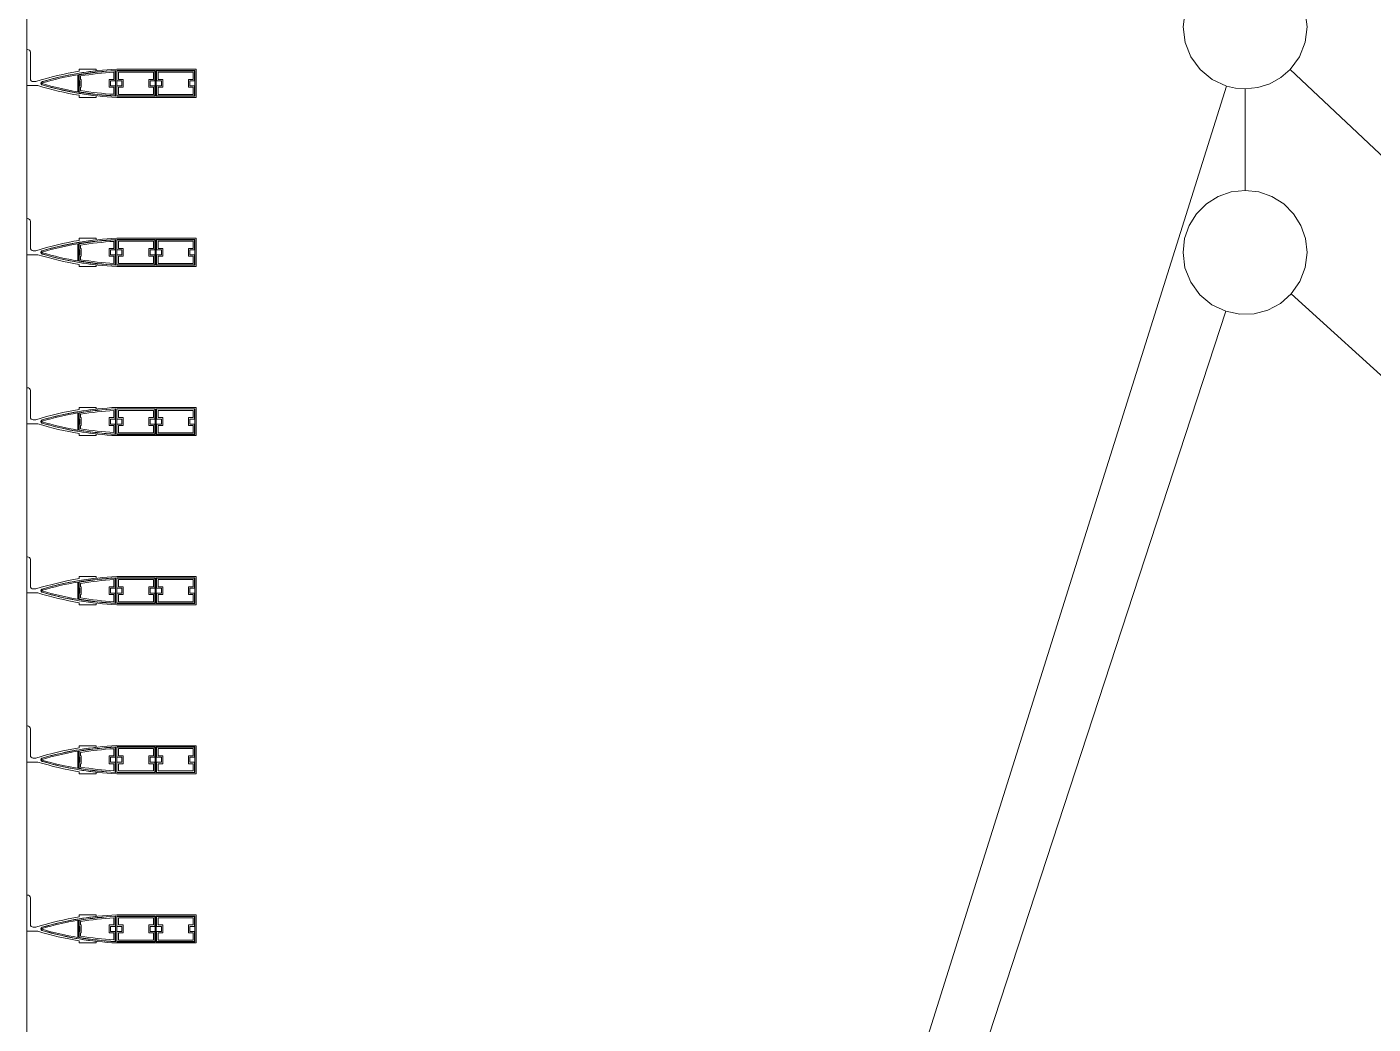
# Model space of a CAD drawing. Header units: millimetres. Extents: x 48966 to 155647, y -43515 to 26217.
# Drawn here: x 129422 to 131809, y 2698 to 4467 of the extents above; entities that cross this region are included whole.
import ezdxf

# ---------------------------------------------------------------- set-up
doc = ezdxf.new("R2010")
doc.units = ezdxf.units.MM
for name, color, linetype, lineweight in [('Внутренние кромки', 7, 'Continuous', 9), ('Обобщенные модели', 7, 'Continuous', 9), ('Обобщенные модели-1', 7, 'Continuous', 18), ('Перекрытия', 7, 'Continuous', 9)]:
    doc.layers.add(name, color=color, linetype=linetype, lineweight=lineweight)

# ---------------------------------------------------------------- blocks, each defined once
blk = doc.blocks.new('Обвязочная балка 1 - Обвязочная балка 1-1451838-План 5-го этажа на отм_ _12_600')
at = {"layer": 'Обобщенные модели-1'}
blk.add_line((129421.6, -26882.9), (129421.6, 11567.1), dxfattribs=at)
blk = doc.blocks.new('Профиль ламели350 - Профиль ламели-1562905-План 5-го этажа на отм_ _12_600')
at = {"layer": 'Обобщенные модели-1'}
for p, q in [((89806.9, 24507.1), (89806.9, 24366.2)), ((89856.9, 24507.1), (89806.9, 24507.1)), ((89809.1, 24436.5), (89809.1, 24504.9)), ((89809.1, 24504.9), (89854.7, 24504.9)), ((89827.4, 24504.4), (89809.6, 24504.4)), ((89809.6, 24504.4), (89809.6, 24437)), ((89812.1, 24439.5), (89812.1, 24501.9)), ((89812.1, 24501.9), (89824.9, 24501.9)), ((89824.9, 24501.9), (89824.9, 24493.5)), ((89824.9, 24493.5), (89838.8, 24493.5)), ((89827.4, 24496), (89827.4, 24504.4)), ((89836.3, 24496), (89827.4, 24496)), ((89854.2, 24504.4), (89836.3, 24504.4)), ((89836.3, 24504.4), (89836.3, 24496)), ((89838.8, 24493.5), (89838.8, 24501.9)), ((89838.8, 24501.9), (89851.7, 24501.9)), ((89851.7, 24501.9), (89851.7, 24439.5)), ((89854.2, 24437), (89854.2, 24504.4)), ((89854.7, 24504.9), (89854.7, 24436.5)), ((89856.9, 24366.2), (89856.9, 24507.1)), ((89838.8, 24447.9), (89824.9, 24447.9)), ((89824.9, 24447.9), (89824.9, 24439.5)), ((89827.4, 24437), (89827.4, 24445.4)), ((89827.4, 24445.4), (89836.3, 24445.4)), ((89836.3, 24445.4), (89836.3, 24437)), ((89838.8, 24439.5), (89838.8, 24447.9)), ((89854.7, 24436.5), (89809.1, 24436.5)), ((89809.1, 24434.6), (89854.7, 24434.6)), ((89809.1, 24366.2), (89809.1, 24434.6)), ((89809.6, 24437), (89827.4, 24437)), ((89827.4, 24434.1), (89809.6, 24434.1)), ((89809.6, 24434.1), (89809.6, 24366.7)), ((89824.9, 24439.5), (89812.1, 24439.5)), ((89812.1, 24369.2), (89812.1, 24431.6)), ((89812.1, 24431.6), (89824.9, 24431.6)), ((89824.9, 24431.6), (89824.9, 24423.2)), ((89824.9, 24423.2), (89838.8, 24423.2)), ((89827.4, 24425.7), (89827.4, 24434.1)), ((89836.3, 24425.7), (89827.4, 24425.7)), ((89836.3, 24437), (89854.2, 24437)), ((89854.2, 24434.1), (89836.3, 24434.1)), ((89836.3, 24434.1), (89836.3, 24425.7)), ((89851.7, 24439.5), (89838.8, 24439.5)), ((89838.8, 24423.2), (89838.8, 24431.6)), ((89838.8, 24431.6), (89851.7, 24431.6)), ((89851.7, 24431.6), (89851.7, 24369.2)), ((89854.2, 24366.7), (89854.2, 24434.1)), ((89854.7, 24434.6), (89854.7, 24366.2)), ((89838.8, 24377.6), (89824.9, 24377.6)), ((89824.9, 24377.6), (89824.9, 24369.2)), ((89827.4, 24366.7), (89827.4, 24375.1)), ((89827.4, 24375.1), (89836.3, 24375.1)), ((89836.3, 24375.1), (89836.3, 24366.7)), ((89838.8, 24369.2), (89838.8, 24377.6)), ((89854.7, 24366.2), (89809.1, 24366.2)), ((89809.1, 24364.3), (89854.6, 24364.3)), ((89809.6, 24366.7), (89827.4, 24366.7)), ((89827.4, 24363.8), (89809.6, 24363.8)), ((89824.9, 24369.2), (89812.1, 24369.2)), ((89812.2, 24361.3), (89824.9, 24361.3)), ((89824.9, 24361.3), (89824.9, 24352.9)), ((89824.9, 24352.9), (89838.8, 24352.9)), ((89827.4, 24355.4), (89827.4, 24363.8)), ((89836.3, 24355.4), (89827.4, 24355.4)), ((89836.3, 24366.7), (89854.2, 24366.7)), ((89854.2, 24363.8), (89836.3, 24363.8)), ((89836.3, 24363.8), (89836.3, 24355.4)), ((89851.7, 24369.2), (89838.8, 24369.2)), ((89838.8, 24352.9), (89838.8, 24361.3)), ((89838.8, 24361.3), (89851.5, 24361.3)), ((89809.8, 24330.1), (89806.9, 24330.1)), ((89806.9, 24330.1), (89806.9, 24299.7)), ((89856.8, 24330.1), (89853.9, 24330.1)), ((89856.8, 24299.7), (89856.8, 24330.1)), ((89824.9, 24302.2), (89818.9, 24302.2)), ((89838.8, 24303.5), (89824.9, 24303.5)), ((89824.9, 24303.5), (89824.9, 24302.2)), ((89838.8, 24302.2), (89838.8, 24303.5)), ((89844.8, 24302.2), (89838.8, 24302.2)), ((89806.9, 24299.7), (89810.5, 24299.7)), ((89847.4, 24299.2), (89816.3, 24299.2)), ((89816.6, 24297.3), (89847.1, 24297.3)), ((89816.8, 24299.7), (89827.4, 24299.7)), ((89827.4, 24299.7), (89827.4, 24301)), ((89827.4, 24301), (89836.3, 24301)), ((89836.3, 24301), (89836.3, 24299.7)), ((89836.3, 24299.7), (89846.9, 24299.7)), ((89853.2, 24299.7), (89856.8, 24299.7)), ((89771.9, 24208.1), (89771.9, 24207.1)), ((89771.9, 24207.1), (89835.9, 24207.1)), ((89823.9, 24213.1), (89776.9, 24213.1)), ((89828.9, 24223), (89828.9, 24218.1)), ((89835.9, 24207.1), (89835.9, 24226.3))]:
    blk.add_line(p, q, dxfattribs=at)
for centre, radius, start, end in [((90380.6, 24394.6), 574.5, 182.8338, 196.2258), ((90380.7, 24394.3), 572.3, 183.0109, 189.5715), ((90380.4, 24395.9), 571.8, 183.2193, 189.6867), ((90380.5, 24395.6), 569.3, 183.4571, 189.4457), ((89283.1, 24394.6), 574.5, 343.7742, 357.1662), ((89283.2, 24395.6), 569.3, 350.5543, 356.5429), ((89283.3, 24395.9), 571.8, 350.3133, 356.7807), ((89283, 24394.3), 572.3, 350.4285, 356.9891), ((90380.6, 24394.6), 574.5, 186.4465, 196.2576), ((89283.1, 24394.6), 574.5, 343.7424, 353.5535), ((90377.1, 24394.6), 574.5, 189.5084, 197.3712), ((90349, 24386.8), 539.8, 189.5428, 196.4344), ((89314.7, 24386.8), 539.8, 343.5656, 350.4572), ((89286.6, 24394.6), 574.5, 342.9661, 350.4916), ((89831.9, 24235.1), 3, 200, 340), ((89831.9, 24234.5), 2.84, 196.2576, 343.7424), ((89831.9, 24234.2), 0.645, 196.4344, 343.5656), ((89776.9, 24208.1), 5, 90, 180), ((89823.9, 24218.1), 5, 270, 0)]:
    blk.add_arc(centre, radius, start, end, dxfattribs=at)
blk = doc.blocks.new('Профиль ламели351 - Профиль ламели-1563169-План 5-го этажа на отм_ _12_600')
at = {"layer": 'Обобщенные модели-1'}
for p, q in [((89806.9, 24507.1), (89806.9, 24366.2)), ((89856.9, 24507.1), (89806.9, 24507.1)), ((89809.1, 24436.5), (89809.1, 24504.9)), ((89809.1, 24504.9), (89854.7, 24504.9)), ((89827.4, 24504.4), (89809.6, 24504.4)), ((89809.6, 24504.4), (89809.6, 24437)), ((89812.1, 24439.5), (89812.1, 24501.9)), ((89812.1, 24501.9), (89824.9, 24501.9)), ((89824.9, 24501.9), (89824.9, 24493.5)), ((89824.9, 24493.5), (89838.8, 24493.5)), ((89827.4, 24496), (89827.4, 24504.4)), ((89836.3, 24496), (89827.4, 24496)), ((89854.2, 24504.4), (89836.3, 24504.4)), ((89836.3, 24504.4), (89836.3, 24496)), ((89838.8, 24493.5), (89838.8, 24501.9)), ((89838.8, 24501.9), (89851.7, 24501.9)), ((89851.7, 24501.9), (89851.7, 24439.5)), ((89854.2, 24437), (89854.2, 24504.4)), ((89854.7, 24504.9), (89854.7, 24436.5)), ((89856.9, 24366.2), (89856.9, 24507.1)), ((89838.8, 24447.9), (89824.9, 24447.9)), ((89824.9, 24447.9), (89824.9, 24439.5)), ((89827.4, 24437), (89827.4, 24445.4)), ((89827.4, 24445.4), (89836.3, 24445.4)), ((89836.3, 24445.4), (89836.3, 24437)), ((89838.8, 24439.5), (89838.8, 24447.9)), ((89854.7, 24436.5), (89809.1, 24436.5)), ((89809.1, 24434.6), (89854.7, 24434.6)), ((89809.1, 24366.2), (89809.1, 24434.6)), ((89809.6, 24437), (89827.4, 24437)), ((89827.4, 24434.1), (89809.6, 24434.1)), ((89809.6, 24434.1), (89809.6, 24366.7)), ((89824.9, 24439.5), (89812.1, 24439.5)), ((89812.1, 24369.2), (89812.1, 24431.6)), ((89812.1, 24431.6), (89824.9, 24431.6)), ((89824.9, 24431.6), (89824.9, 24423.2)), ((89824.9, 24423.2), (89838.8, 24423.2)), ((89827.4, 24425.7), (89827.4, 24434.1)), ((89836.3, 24425.7), (89827.4, 24425.7)), ((89836.3, 24437), (89854.2, 24437)), ((89854.2, 24434.1), (89836.3, 24434.1)), ((89836.3, 24434.1), (89836.3, 24425.7)), ((89851.7, 24439.5), (89838.8, 24439.5)), ((89838.8, 24423.2), (89838.8, 24431.6)), ((89838.8, 24431.6), (89851.7, 24431.6)), ((89851.7, 24431.6), (89851.7, 24369.2)), ((89854.2, 24366.7), (89854.2, 24434.1)), ((89854.7, 24434.6), (89854.7, 24366.2)), ((89838.8, 24377.6), (89824.9, 24377.6)), ((89824.9, 24377.6), (89824.9, 24369.2)), ((89827.4, 24366.7), (89827.4, 24375.1)), ((89827.4, 24375.1), (89836.3, 24375.1)), ((89836.3, 24375.1), (89836.3, 24366.7)), ((89838.8, 24369.2), (89838.8, 24377.6)), ((89854.7, 24366.2), (89809.1, 24366.2)), ((89809.1, 24364.3), (89854.6, 24364.3)), ((89809.6, 24366.7), (89827.4, 24366.7)), ((89827.4, 24363.8), (89809.6, 24363.8)), ((89824.9, 24369.2), (89812.1, 24369.2)), ((89812.2, 24361.3), (89824.9, 24361.3)), ((89824.9, 24361.3), (89824.9, 24352.9)), ((89824.9, 24352.9), (89838.8, 24352.9)), ((89827.4, 24355.4), (89827.4, 24363.8)), ((89836.3, 24355.4), (89827.4, 24355.4)), ((89836.3, 24366.7), (89854.2, 24366.7)), ((89854.2, 24363.8), (89836.3, 24363.8)), ((89836.3, 24363.8), (89836.3, 24355.4)), ((89851.7, 24369.2), (89838.8, 24369.2)), ((89838.8, 24352.9), (89838.8, 24361.3)), ((89838.8, 24361.3), (89851.5, 24361.3)), ((89809.8, 24330.1), (89806.9, 24330.1)), ((89806.9, 24330.1), (89806.9, 24299.7)), ((89856.8, 24330.1), (89853.9, 24330.1)), ((89856.8, 24299.7), (89856.8, 24330.1)), ((89824.9, 24302.2), (89818.9, 24302.2)), ((89838.8, 24303.5), (89824.9, 24303.5)), ((89824.9, 24303.5), (89824.9, 24302.2)), ((89838.8, 24302.2), (89838.8, 24303.5)), ((89844.8, 24302.2), (89838.8, 24302.2)), ((89806.9, 24299.7), (89810.5, 24299.7)), ((89847.4, 24299.2), (89816.3, 24299.2)), ((89816.6, 24297.3), (89847.1, 24297.3)), ((89816.8, 24299.7), (89827.4, 24299.7)), ((89827.4, 24299.7), (89827.4, 24301)), ((89827.4, 24301), (89836.3, 24301)), ((89836.3, 24301), (89836.3, 24299.7)), ((89836.3, 24299.7), (89846.9, 24299.7)), ((89853.2, 24299.7), (89856.8, 24299.7)), ((89771.9, 24208.1), (89771.9, 24207.1)), ((89771.9, 24207.1), (89835.9, 24207.1)), ((89823.9, 24213.1), (89776.9, 24213.1)), ((89828.9, 24223), (89828.9, 24218.1)), ((89835.9, 24207.1), (89835.9, 24226.3))]:
    blk.add_line(p, q, dxfattribs=at)
for centre, radius, start, end in [((90380.6, 24394.6), 574.5, 182.8338, 196.2258), ((90380.7, 24394.3), 572.3, 183.0109, 189.5715), ((90380.4, 24395.9), 571.8, 183.2193, 189.6867), ((90380.5, 24395.6), 569.3, 183.4571, 189.4457), ((89283.1, 24394.6), 574.5, 343.7742, 357.1662), ((89283.2, 24395.6), 569.3, 350.5543, 356.5429), ((89283.3, 24395.9), 571.8, 350.3133, 356.7807), ((89283, 24394.3), 572.3, 350.4285, 356.9891), ((90380.6, 24394.6), 574.5, 186.4465, 196.2576), ((89283.1, 24394.6), 574.5, 343.7424, 353.5535), ((90377.1, 24394.6), 574.5, 189.5084, 197.3712), ((90349, 24386.8), 539.8, 189.5428, 196.4344), ((89314.7, 24386.8), 539.8, 343.5656, 350.4572), ((89286.6, 24394.6), 574.5, 342.9661, 350.4916), ((89831.9, 24235.1), 3, 200, 340), ((89831.9, 24234.5), 2.84, 196.2576, 343.7424), ((89831.9, 24234.2), 0.645, 196.4344, 343.5656), ((89776.9, 24208.1), 5, 90, 180), ((89823.9, 24218.1), 5, 270, 0)]:
    blk.add_arc(centre, radius, start, end, dxfattribs=at)
blk = doc.blocks.new('Профиль ламели352 - Профиль ламели-1563433-План 5-го этажа на отм_ _12_600')
at = {"layer": 'Обобщенные модели-1'}
for p, q in [((89806.9, 24507.1), (89806.9, 24366.2)), ((89856.9, 24507.1), (89806.9, 24507.1)), ((89809.1, 24436.5), (89809.1, 24504.9)), ((89809.1, 24504.9), (89854.7, 24504.9)), ((89827.4, 24504.4), (89809.6, 24504.4)), ((89809.6, 24504.4), (89809.6, 24437)), ((89812.1, 24439.5), (89812.1, 24501.9)), ((89812.1, 24501.9), (89824.9, 24501.9)), ((89824.9, 24501.9), (89824.9, 24493.5)), ((89824.9, 24493.5), (89838.8, 24493.5)), ((89827.4, 24496), (89827.4, 24504.4)), ((89836.3, 24496), (89827.4, 24496)), ((89854.2, 24504.4), (89836.3, 24504.4)), ((89836.3, 24504.4), (89836.3, 24496)), ((89838.8, 24493.5), (89838.8, 24501.9)), ((89838.8, 24501.9), (89851.7, 24501.9)), ((89851.7, 24501.9), (89851.7, 24439.5)), ((89854.2, 24437), (89854.2, 24504.4)), ((89854.7, 24504.9), (89854.7, 24436.5)), ((89856.9, 24366.2), (89856.9, 24507.1)), ((89838.8, 24447.9), (89824.9, 24447.9)), ((89824.9, 24447.9), (89824.9, 24439.5)), ((89827.4, 24437), (89827.4, 24445.4)), ((89827.4, 24445.4), (89836.3, 24445.4)), ((89836.3, 24445.4), (89836.3, 24437)), ((89838.8, 24439.5), (89838.8, 24447.9)), ((89854.7, 24436.5), (89809.1, 24436.5)), ((89809.1, 24434.6), (89854.7, 24434.6)), ((89809.1, 24366.2), (89809.1, 24434.6)), ((89809.6, 24437), (89827.4, 24437)), ((89827.4, 24434.1), (89809.6, 24434.1)), ((89809.6, 24434.1), (89809.6, 24366.7)), ((89824.9, 24439.5), (89812.1, 24439.5)), ((89812.1, 24369.2), (89812.1, 24431.6)), ((89812.1, 24431.6), (89824.9, 24431.6)), ((89824.9, 24431.6), (89824.9, 24423.2)), ((89824.9, 24423.2), (89838.8, 24423.2)), ((89827.4, 24425.7), (89827.4, 24434.1)), ((89836.3, 24425.7), (89827.4, 24425.7)), ((89836.3, 24437), (89854.2, 24437)), ((89854.2, 24434.1), (89836.3, 24434.1)), ((89836.3, 24434.1), (89836.3, 24425.7)), ((89851.7, 24439.5), (89838.8, 24439.5)), ((89838.8, 24423.2), (89838.8, 24431.6)), ((89838.8, 24431.6), (89851.7, 24431.6)), ((89851.7, 24431.6), (89851.7, 24369.2)), ((89854.2, 24366.7), (89854.2, 24434.1)), ((89854.7, 24434.6), (89854.7, 24366.2)), ((89838.8, 24377.6), (89824.9, 24377.6)), ((89824.9, 24377.6), (89824.9, 24369.2)), ((89827.4, 24366.7), (89827.4, 24375.1)), ((89827.4, 24375.1), (89836.3, 24375.1)), ((89836.3, 24375.1), (89836.3, 24366.7)), ((89838.8, 24369.2), (89838.8, 24377.6)), ((89854.7, 24366.2), (89809.1, 24366.2)), ((89809.1, 24364.3), (89854.6, 24364.3)), ((89809.6, 24366.7), (89827.4, 24366.7)), ((89827.4, 24363.8), (89809.6, 24363.8)), ((89824.9, 24369.2), (89812.1, 24369.2)), ((89812.2, 24361.3), (89824.9, 24361.3)), ((89824.9, 24361.3), (89824.9, 24352.9)), ((89824.9, 24352.9), (89838.8, 24352.9)), ((89827.4, 24355.4), (89827.4, 24363.8)), ((89836.3, 24355.4), (89827.4, 24355.4)), ((89836.3, 24366.7), (89854.2, 24366.7)), ((89854.2, 24363.8), (89836.3, 24363.8)), ((89836.3, 24363.8), (89836.3, 24355.4)), ((89851.7, 24369.2), (89838.8, 24369.2)), ((89838.8, 24352.9), (89838.8, 24361.3)), ((89838.8, 24361.3), (89851.5, 24361.3)), ((89809.8, 24330.1), (89806.9, 24330.1)), ((89806.9, 24330.1), (89806.9, 24299.7)), ((89856.8, 24330.1), (89853.9, 24330.1)), ((89856.8, 24299.7), (89856.8, 24330.1)), ((89824.9, 24302.2), (89818.9, 24302.2)), ((89838.8, 24303.5), (89824.9, 24303.5)), ((89824.9, 24303.5), (89824.9, 24302.2)), ((89838.8, 24302.2), (89838.8, 24303.5)), ((89844.8, 24302.2), (89838.8, 24302.2)), ((89806.9, 24299.7), (89810.5, 24299.7)), ((89847.4, 24299.2), (89816.3, 24299.2)), ((89816.6, 24297.3), (89847.1, 24297.3)), ((89816.8, 24299.7), (89827.4, 24299.7)), ((89827.4, 24299.7), (89827.4, 24301)), ((89827.4, 24301), (89836.3, 24301)), ((89836.3, 24301), (89836.3, 24299.7)), ((89836.3, 24299.7), (89846.9, 24299.7)), ((89853.2, 24299.7), (89856.8, 24299.7)), ((89771.9, 24208.1), (89771.9, 24207.1)), ((89771.9, 24207.1), (89835.9, 24207.1)), ((89823.9, 24213.1), (89776.9, 24213.1)), ((89828.9, 24223), (89828.9, 24218.1)), ((89835.9, 24207.1), (89835.9, 24226.3))]:
    blk.add_line(p, q, dxfattribs=at)
for centre, radius, start, end in [((90380.6, 24394.6), 574.5, 182.8338, 196.2258), ((90380.7, 24394.3), 572.3, 183.0109, 189.5715), ((90380.4, 24395.9), 571.8, 183.2193, 189.6867), ((90380.5, 24395.6), 569.3, 183.4571, 189.4457), ((89283.1, 24394.6), 574.5, 343.7742, 357.1662), ((89283.2, 24395.6), 569.3, 350.5543, 356.5429), ((89283.3, 24395.9), 571.8, 350.3133, 356.7807), ((89283, 24394.3), 572.3, 350.4285, 356.9891), ((90380.6, 24394.6), 574.5, 186.4465, 196.2576), ((89283.1, 24394.6), 574.5, 343.7424, 353.5535), ((90377.1, 24394.6), 574.5, 189.5084, 197.3712), ((90349, 24386.8), 539.8, 189.5428, 196.4344), ((89314.7, 24386.8), 539.8, 343.5656, 350.4572), ((89286.6, 24394.6), 574.5, 342.9661, 350.4916), ((89831.9, 24235.1), 3, 200, 340), ((89831.9, 24234.5), 2.84, 196.2576, 343.7424), ((89831.9, 24234.2), 0.645, 196.4344, 343.5656), ((89776.9, 24208.1), 5, 90, 180), ((89823.9, 24218.1), 5, 270, 0)]:
    blk.add_arc(centre, radius, start, end, dxfattribs=at)
blk = doc.blocks.new('Профиль ламели353 - Профиль ламели-1563697-План 5-го этажа на отм_ _12_600')
at = {"layer": 'Обобщенные модели-1'}
for p, q in [((89806.9, 24507.1), (89806.9, 24366.2)), ((89856.9, 24507.1), (89806.9, 24507.1)), ((89809.1, 24436.5), (89809.1, 24504.9)), ((89809.1, 24504.9), (89854.7, 24504.9)), ((89827.4, 24504.4), (89809.6, 24504.4)), ((89809.6, 24504.4), (89809.6, 24437)), ((89812.1, 24439.5), (89812.1, 24501.9)), ((89812.1, 24501.9), (89824.9, 24501.9)), ((89824.9, 24501.9), (89824.9, 24493.5)), ((89824.9, 24493.5), (89838.8, 24493.5)), ((89827.4, 24496), (89827.4, 24504.4)), ((89836.3, 24496), (89827.4, 24496)), ((89854.2, 24504.4), (89836.3, 24504.4)), ((89836.3, 24504.4), (89836.3, 24496)), ((89838.8, 24493.5), (89838.8, 24501.9)), ((89838.8, 24501.9), (89851.7, 24501.9)), ((89851.7, 24501.9), (89851.7, 24439.5)), ((89854.2, 24437), (89854.2, 24504.4)), ((89854.7, 24504.9), (89854.7, 24436.5)), ((89856.9, 24366.2), (89856.9, 24507.1)), ((89838.8, 24447.9), (89824.9, 24447.9)), ((89824.9, 24447.9), (89824.9, 24439.5)), ((89827.4, 24437), (89827.4, 24445.4)), ((89827.4, 24445.4), (89836.3, 24445.4)), ((89836.3, 24445.4), (89836.3, 24437)), ((89838.8, 24439.5), (89838.8, 24447.9)), ((89854.7, 24436.5), (89809.1, 24436.5)), ((89809.1, 24434.6), (89854.7, 24434.6)), ((89809.1, 24366.2), (89809.1, 24434.6)), ((89809.6, 24437), (89827.4, 24437)), ((89827.4, 24434.1), (89809.6, 24434.1)), ((89809.6, 24434.1), (89809.6, 24366.7)), ((89824.9, 24439.5), (89812.1, 24439.5)), ((89812.1, 24369.2), (89812.1, 24431.6)), ((89812.1, 24431.6), (89824.9, 24431.6)), ((89824.9, 24431.6), (89824.9, 24423.2)), ((89824.9, 24423.2), (89838.8, 24423.2)), ((89827.4, 24425.7), (89827.4, 24434.1)), ((89836.3, 24425.7), (89827.4, 24425.7)), ((89836.3, 24437), (89854.2, 24437)), ((89854.2, 24434.1), (89836.3, 24434.1)), ((89836.3, 24434.1), (89836.3, 24425.7)), ((89851.7, 24439.5), (89838.8, 24439.5)), ((89838.8, 24423.2), (89838.8, 24431.6)), ((89838.8, 24431.6), (89851.7, 24431.6)), ((89851.7, 24431.6), (89851.7, 24369.2)), ((89854.2, 24366.7), (89854.2, 24434.1)), ((89854.7, 24434.6), (89854.7, 24366.2)), ((89838.8, 24377.6), (89824.9, 24377.6)), ((89824.9, 24377.6), (89824.9, 24369.2)), ((89827.4, 24366.7), (89827.4, 24375.1)), ((89827.4, 24375.1), (89836.3, 24375.1)), ((89836.3, 24375.1), (89836.3, 24366.7)), ((89838.8, 24369.2), (89838.8, 24377.6)), ((89854.7, 24366.2), (89809.1, 24366.2)), ((89809.1, 24364.3), (89854.6, 24364.3)), ((89809.6, 24366.7), (89827.4, 24366.7)), ((89827.4, 24363.8), (89809.6, 24363.8)), ((89824.9, 24369.2), (89812.1, 24369.2)), ((89812.2, 24361.3), (89824.9, 24361.3)), ((89824.9, 24361.3), (89824.9, 24352.9)), ((89824.9, 24352.9), (89838.8, 24352.9)), ((89827.4, 24355.4), (89827.4, 24363.8)), ((89836.3, 24355.4), (89827.4, 24355.4)), ((89836.3, 24366.7), (89854.2, 24366.7)), ((89854.2, 24363.8), (89836.3, 24363.8)), ((89836.3, 24363.8), (89836.3, 24355.4)), ((89851.7, 24369.2), (89838.8, 24369.2)), ((89838.8, 24352.9), (89838.8, 24361.3)), ((89838.8, 24361.3), (89851.5, 24361.3)), ((89809.8, 24330.1), (89806.9, 24330.1)), ((89806.9, 24330.1), (89806.9, 24299.7)), ((89856.8, 24330.1), (89853.9, 24330.1)), ((89856.8, 24299.7), (89856.8, 24330.1)), ((89824.9, 24302.2), (89818.9, 24302.2)), ((89838.8, 24303.5), (89824.9, 24303.5)), ((89824.9, 24303.5), (89824.9, 24302.2)), ((89838.8, 24302.2), (89838.8, 24303.5)), ((89844.8, 24302.2), (89838.8, 24302.2)), ((89806.9, 24299.7), (89810.5, 24299.7)), ((89847.4, 24299.2), (89816.3, 24299.2)), ((89816.6, 24297.3), (89847.1, 24297.3)), ((89816.8, 24299.7), (89827.4, 24299.7)), ((89827.4, 24299.7), (89827.4, 24301)), ((89827.4, 24301), (89836.3, 24301)), ((89836.3, 24301), (89836.3, 24299.7)), ((89836.3, 24299.7), (89846.9, 24299.7)), ((89853.2, 24299.7), (89856.8, 24299.7)), ((89771.9, 24208.1), (89771.9, 24207.1)), ((89771.9, 24207.1), (89835.9, 24207.1)), ((89823.9, 24213.1), (89776.9, 24213.1)), ((89828.9, 24223), (89828.9, 24218.1)), ((89835.9, 24207.1), (89835.9, 24226.3))]:
    blk.add_line(p, q, dxfattribs=at)
for centre, radius, start, end in [((90380.6, 24394.6), 574.5, 182.8338, 196.2258), ((90380.7, 24394.3), 572.3, 183.0109, 189.5715), ((90380.4, 24395.9), 571.8, 183.2193, 189.6867), ((90380.5, 24395.6), 569.3, 183.4571, 189.4457), ((89283.1, 24394.6), 574.5, 343.7742, 357.1662), ((89283.2, 24395.6), 569.3, 350.5543, 356.5429), ((89283.3, 24395.9), 571.8, 350.3133, 356.7807), ((89283, 24394.3), 572.3, 350.4285, 356.9891), ((90380.6, 24394.6), 574.5, 186.4465, 196.2576), ((89283.1, 24394.6), 574.5, 343.7424, 353.5535), ((90377.1, 24394.6), 574.5, 189.5084, 197.3712), ((90349, 24386.8), 539.8, 189.5428, 196.4344), ((89314.7, 24386.8), 539.8, 343.5656, 350.4572), ((89286.6, 24394.6), 574.5, 342.9661, 350.4916), ((89831.9, 24235.1), 3, 200, 340), ((89831.9, 24234.5), 2.84, 196.2576, 343.7424), ((89831.9, 24234.2), 0.645, 196.4344, 343.5656), ((89776.9, 24208.1), 5, 90, 180), ((89823.9, 24218.1), 5, 270, 0)]:
    blk.add_arc(centre, radius, start, end, dxfattribs=at)
blk = doc.blocks.new('Профиль ламели354 - Профиль ламели-1563961-План 5-го этажа на отм_ _12_600')
at = {"layer": 'Обобщенные модели-1'}
for p, q in [((89806.9, 24507.1), (89806.9, 24366.2)), ((89856.9, 24507.1), (89806.9, 24507.1)), ((89809.1, 24436.5), (89809.1, 24504.9)), ((89809.1, 24504.9), (89854.7, 24504.9)), ((89827.4, 24504.4), (89809.6, 24504.4)), ((89809.6, 24504.4), (89809.6, 24437)), ((89812.1, 24439.5), (89812.1, 24501.9)), ((89812.1, 24501.9), (89824.9, 24501.9)), ((89824.9, 24501.9), (89824.9, 24493.5)), ((89824.9, 24493.5), (89838.8, 24493.5)), ((89827.4, 24496), (89827.4, 24504.4)), ((89836.3, 24496), (89827.4, 24496)), ((89854.2, 24504.4), (89836.3, 24504.4)), ((89836.3, 24504.4), (89836.3, 24496)), ((89838.8, 24493.5), (89838.8, 24501.9)), ((89838.8, 24501.9), (89851.7, 24501.9)), ((89851.7, 24501.9), (89851.7, 24439.5)), ((89854.2, 24437), (89854.2, 24504.4)), ((89854.7, 24504.9), (89854.7, 24436.5)), ((89856.9, 24366.2), (89856.9, 24507.1)), ((89838.8, 24447.9), (89824.9, 24447.9)), ((89824.9, 24447.9), (89824.9, 24439.5)), ((89827.4, 24437), (89827.4, 24445.4)), ((89827.4, 24445.4), (89836.3, 24445.4)), ((89836.3, 24445.4), (89836.3, 24437)), ((89838.8, 24439.5), (89838.8, 24447.9)), ((89854.7, 24436.5), (89809.1, 24436.5)), ((89809.1, 24434.6), (89854.7, 24434.6)), ((89809.1, 24366.2), (89809.1, 24434.6)), ((89809.6, 24437), (89827.4, 24437)), ((89827.4, 24434.1), (89809.6, 24434.1)), ((89809.6, 24434.1), (89809.6, 24366.7)), ((89824.9, 24439.5), (89812.1, 24439.5)), ((89812.1, 24369.2), (89812.1, 24431.6)), ((89812.1, 24431.6), (89824.9, 24431.6)), ((89824.9, 24431.6), (89824.9, 24423.2)), ((89824.9, 24423.2), (89838.8, 24423.2)), ((89827.4, 24425.7), (89827.4, 24434.1)), ((89836.3, 24425.7), (89827.4, 24425.7)), ((89836.3, 24437), (89854.2, 24437)), ((89854.2, 24434.1), (89836.3, 24434.1)), ((89836.3, 24434.1), (89836.3, 24425.7)), ((89851.7, 24439.5), (89838.8, 24439.5)), ((89838.8, 24423.2), (89838.8, 24431.6)), ((89838.8, 24431.6), (89851.7, 24431.6)), ((89851.7, 24431.6), (89851.7, 24369.2)), ((89854.2, 24366.7), (89854.2, 24434.1)), ((89854.7, 24434.6), (89854.7, 24366.2)), ((89838.8, 24377.6), (89824.9, 24377.6)), ((89824.9, 24377.6), (89824.9, 24369.2)), ((89827.4, 24366.7), (89827.4, 24375.1)), ((89827.4, 24375.1), (89836.3, 24375.1)), ((89836.3, 24375.1), (89836.3, 24366.7)), ((89838.8, 24369.2), (89838.8, 24377.6)), ((89854.7, 24366.2), (89809.1, 24366.2)), ((89809.1, 24364.3), (89854.6, 24364.3)), ((89809.6, 24366.7), (89827.4, 24366.7)), ((89827.4, 24363.8), (89809.6, 24363.8)), ((89824.9, 24369.2), (89812.1, 24369.2)), ((89812.2, 24361.3), (89824.9, 24361.3)), ((89824.9, 24361.3), (89824.9, 24352.9)), ((89824.9, 24352.9), (89838.8, 24352.9)), ((89827.4, 24355.4), (89827.4, 24363.8)), ((89836.3, 24355.4), (89827.4, 24355.4)), ((89836.3, 24366.7), (89854.2, 24366.7)), ((89854.2, 24363.8), (89836.3, 24363.8)), ((89836.3, 24363.8), (89836.3, 24355.4)), ((89851.7, 24369.2), (89838.8, 24369.2)), ((89838.8, 24352.9), (89838.8, 24361.3)), ((89838.8, 24361.3), (89851.5, 24361.3)), ((89809.8, 24330.1), (89806.9, 24330.1)), ((89806.9, 24330.1), (89806.9, 24299.7)), ((89856.8, 24330.1), (89853.9, 24330.1)), ((89856.8, 24299.7), (89856.8, 24330.1)), ((89824.9, 24302.2), (89818.9, 24302.2)), ((89838.8, 24303.5), (89824.9, 24303.5)), ((89824.9, 24303.5), (89824.9, 24302.2)), ((89838.8, 24302.2), (89838.8, 24303.5)), ((89844.8, 24302.2), (89838.8, 24302.2)), ((89806.9, 24299.7), (89810.5, 24299.7)), ((89847.4, 24299.2), (89816.3, 24299.2)), ((89816.6, 24297.3), (89847.1, 24297.3)), ((89816.8, 24299.7), (89827.4, 24299.7)), ((89827.4, 24299.7), (89827.4, 24301)), ((89827.4, 24301), (89836.3, 24301)), ((89836.3, 24301), (89836.3, 24299.7)), ((89836.3, 24299.7), (89846.9, 24299.7)), ((89853.2, 24299.7), (89856.8, 24299.7)), ((89771.9, 24208.1), (89771.9, 24207.1)), ((89771.9, 24207.1), (89835.9, 24207.1)), ((89823.9, 24213.1), (89776.9, 24213.1)), ((89828.9, 24223), (89828.9, 24218.1)), ((89835.9, 24207.1), (89835.9, 24226.3))]:
    blk.add_line(p, q, dxfattribs=at)
for centre, radius, start, end in [((90380.6, 24394.6), 574.5, 182.8338, 196.2258), ((90380.7, 24394.3), 572.3, 183.0109, 189.5715), ((90380.4, 24395.9), 571.8, 183.2193, 189.6867), ((90380.5, 24395.6), 569.3, 183.4571, 189.4457), ((89283.1, 24394.6), 574.5, 343.7742, 357.1662), ((89283.2, 24395.6), 569.3, 350.5543, 356.5429), ((89283.3, 24395.9), 571.8, 350.3133, 356.7807), ((89283, 24394.3), 572.3, 350.4285, 356.9891), ((90380.6, 24394.6), 574.5, 186.4465, 196.2576), ((89283.1, 24394.6), 574.5, 343.7424, 353.5535), ((90377.1, 24394.6), 574.5, 189.5084, 197.3712), ((90349, 24386.8), 539.8, 189.5428, 196.4344), ((89314.7, 24386.8), 539.8, 343.5656, 350.4572), ((89286.6, 24394.6), 574.5, 342.9661, 350.4916), ((89831.9, 24235.1), 3, 200, 340), ((89831.9, 24234.5), 2.84, 196.2576, 343.7424), ((89831.9, 24234.2), 0.645, 196.4344, 343.5656), ((89776.9, 24208.1), 5, 90, 180), ((89823.9, 24218.1), 5, 270, 0)]:
    blk.add_arc(centre, radius, start, end, dxfattribs=at)
blk = doc.blocks.new('Профиль ламели355 - Профиль ламели-1564225-План 5-го этажа на отм_ _12_600')
at = {"layer": 'Обобщенные модели-1'}
for p, q in [((89806.9, 24507.1), (89806.9, 24366.2)), ((89856.9, 24507.1), (89806.9, 24507.1)), ((89809.1, 24436.5), (89809.1, 24504.9)), ((89809.1, 24504.9), (89854.7, 24504.9)), ((89827.4, 24504.4), (89809.6, 24504.4)), ((89809.6, 24504.4), (89809.6, 24437)), ((89812.1, 24439.5), (89812.1, 24501.9)), ((89812.1, 24501.9), (89824.9, 24501.9)), ((89824.9, 24501.9), (89824.9, 24493.5)), ((89824.9, 24493.5), (89838.8, 24493.5)), ((89827.4, 24496), (89827.4, 24504.4)), ((89836.3, 24496), (89827.4, 24496)), ((89854.2, 24504.4), (89836.3, 24504.4)), ((89836.3, 24504.4), (89836.3, 24496)), ((89838.8, 24493.5), (89838.8, 24501.9)), ((89838.8, 24501.9), (89851.7, 24501.9)), ((89851.7, 24501.9), (89851.7, 24439.5)), ((89854.2, 24437), (89854.2, 24504.4)), ((89854.7, 24504.9), (89854.7, 24436.5)), ((89856.9, 24366.2), (89856.9, 24507.1)), ((89838.8, 24447.9), (89824.9, 24447.9)), ((89824.9, 24447.9), (89824.9, 24439.5)), ((89827.4, 24437), (89827.4, 24445.4)), ((89827.4, 24445.4), (89836.3, 24445.4)), ((89836.3, 24445.4), (89836.3, 24437)), ((89838.8, 24439.5), (89838.8, 24447.9)), ((89854.7, 24436.5), (89809.1, 24436.5)), ((89809.1, 24434.6), (89854.7, 24434.6)), ((89809.1, 24366.2), (89809.1, 24434.6)), ((89809.6, 24437), (89827.4, 24437)), ((89827.4, 24434.1), (89809.6, 24434.1)), ((89809.6, 24434.1), (89809.6, 24366.7)), ((89824.9, 24439.5), (89812.1, 24439.5)), ((89812.1, 24369.2), (89812.1, 24431.6)), ((89812.1, 24431.6), (89824.9, 24431.6)), ((89824.9, 24431.6), (89824.9, 24423.2)), ((89824.9, 24423.2), (89838.8, 24423.2)), ((89827.4, 24425.7), (89827.4, 24434.1)), ((89836.3, 24425.7), (89827.4, 24425.7)), ((89836.3, 24437), (89854.2, 24437)), ((89854.2, 24434.1), (89836.3, 24434.1)), ((89836.3, 24434.1), (89836.3, 24425.7)), ((89851.7, 24439.5), (89838.8, 24439.5)), ((89838.8, 24423.2), (89838.8, 24431.6)), ((89838.8, 24431.6), (89851.7, 24431.6)), ((89851.7, 24431.6), (89851.7, 24369.2)), ((89854.2, 24366.7), (89854.2, 24434.1)), ((89854.7, 24434.6), (89854.7, 24366.2)), ((89838.8, 24377.6), (89824.9, 24377.6)), ((89824.9, 24377.6), (89824.9, 24369.2)), ((89827.4, 24366.7), (89827.4, 24375.1)), ((89827.4, 24375.1), (89836.3, 24375.1)), ((89836.3, 24375.1), (89836.3, 24366.7)), ((89838.8, 24369.2), (89838.8, 24377.6)), ((89854.7, 24366.2), (89809.1, 24366.2)), ((89809.1, 24364.3), (89854.6, 24364.3)), ((89809.6, 24366.7), (89827.4, 24366.7)), ((89827.4, 24363.8), (89809.6, 24363.8)), ((89824.9, 24369.2), (89812.1, 24369.2)), ((89812.2, 24361.3), (89824.9, 24361.3)), ((89824.9, 24361.3), (89824.9, 24352.9)), ((89824.9, 24352.9), (89838.8, 24352.9)), ((89827.4, 24355.4), (89827.4, 24363.8)), ((89836.3, 24355.4), (89827.4, 24355.4)), ((89836.3, 24366.7), (89854.2, 24366.7)), ((89854.2, 24363.8), (89836.3, 24363.8)), ((89836.3, 24363.8), (89836.3, 24355.4)), ((89851.7, 24369.2), (89838.8, 24369.2)), ((89838.8, 24352.9), (89838.8, 24361.3)), ((89838.8, 24361.3), (89851.5, 24361.3)), ((89809.8, 24330.1), (89806.9, 24330.1)), ((89806.9, 24330.1), (89806.9, 24299.7)), ((89856.8, 24330.1), (89853.9, 24330.1)), ((89856.8, 24299.7), (89856.8, 24330.1)), ((89824.9, 24302.2), (89818.9, 24302.2)), ((89838.8, 24303.5), (89824.9, 24303.5)), ((89824.9, 24303.5), (89824.9, 24302.2)), ((89838.8, 24302.2), (89838.8, 24303.5)), ((89844.8, 24302.2), (89838.8, 24302.2)), ((89806.9, 24299.7), (89810.5, 24299.7)), ((89847.4, 24299.2), (89816.3, 24299.2)), ((89816.6, 24297.3), (89847.1, 24297.3)), ((89816.8, 24299.7), (89827.4, 24299.7)), ((89827.4, 24299.7), (89827.4, 24301)), ((89827.4, 24301), (89836.3, 24301)), ((89836.3, 24301), (89836.3, 24299.7)), ((89836.3, 24299.7), (89846.9, 24299.7)), ((89853.2, 24299.7), (89856.8, 24299.7)), ((89771.9, 24208.1), (89771.9, 24207.1)), ((89771.9, 24207.1), (89835.9, 24207.1)), ((89823.9, 24213.1), (89776.9, 24213.1)), ((89828.9, 24223), (89828.9, 24218.1)), ((89835.9, 24207.1), (89835.9, 24226.3))]:
    blk.add_line(p, q, dxfattribs=at)
for centre, radius, start, end in [((90380.6, 24394.6), 574.5, 182.8338, 196.2258), ((90380.7, 24394.3), 572.3, 183.0109, 189.5715), ((90380.4, 24395.9), 571.8, 183.2193, 189.6867), ((90380.5, 24395.6), 569.3, 183.4571, 189.4457), ((89283.1, 24394.6), 574.5, 343.7742, 357.1662), ((89283.2, 24395.6), 569.3, 350.5543, 356.5429), ((89283.3, 24395.9), 571.8, 350.3133, 356.7807), ((89283, 24394.3), 572.3, 350.4285, 356.9891), ((90380.6, 24394.6), 574.5, 186.4465, 196.2576), ((89283.1, 24394.6), 574.5, 343.7424, 353.5535), ((90377.1, 24394.6), 574.5, 189.5084, 197.3712), ((90349, 24386.8), 539.8, 189.5428, 196.4344), ((89314.7, 24386.8), 539.8, 343.5656, 350.4572), ((89286.6, 24394.6), 574.5, 342.9661, 350.4916), ((89831.9, 24235.1), 3, 200, 340), ((89831.9, 24234.5), 2.84, 196.2576, 343.7424), ((89831.9, 24234.2), 0.645, 196.4344, 343.5656), ((89776.9, 24208.1), 5, 90, 180), ((89823.9, 24218.1), 5, 270, 0)]:
    blk.add_arc(centre, radius, start, end, dxfattribs=at)

msp = doc.modelspace()

# ---------------------------------------------------------------- linework, layer by layer
at = {"layer": 'Внутренние кромки'}
for p, q in [((140203.1, -3665.7), (131662, 4391.8)), ((131548.8, 4362.2), (129672, -1607.9)), ((131581.8, 4177.1), (131581.8, 4357.1)), ((140125.5, -3682.9), (131663.5, 3993.4)), ((131547.6, 3962.6), (129721.6, -1622.7))]:
    msp.add_line(p, q, dxfattribs=at)
at = {"layer": 'Перекрытия', "flags": 128}
for points in [[(131471.8, 4467.1), (131475.5, 4495.2), (131486.2, 4521.5), (131503.3, 4544.1), (131525.6, 4561.6), (131551.6, 4572.9)], [(131594.5, 4576.4), (131620.4, 4570.2), (131644, 4557.9), (131664, 4540.3), (131679.1, 4518.4), (131688.6, 4493.6), (131691.8, 4467.1)], [(131548.8, 4362.2), (131523.5, 4373.8), (131502.1, 4391.4), (131485.6, 4413.8), (131475.4, 4439.6), (131471.8, 4467.1)], [(131691.8, 4467.1), (131688.4, 4439.8), (131678.2, 4414.1), (131662, 4391.8)], [(131662, 4391.8), (131645.1, 4377.1), (131625.5, 4366.2), (131604.2, 4359.4), (131581.8, 4357.1)], [(131581.8, 4357.1), (131565.1, 4358.4), (131548.8, 4362.2)], [(131471.8, 4067.1), (131474.6, 4091.6), (131482.7, 4114.8), (131495.8, 4135.7), (131513.3, 4153.1), (131534.1, 4166.2), (131557.4, 4174.4), (131581.8, 4177.1)], [(131581.8, 4177.1), (131606.3, 4174.4), (131629.6, 4166.2), (131650.4, 4153.1), (131667.9, 4135.7), (131681, 4114.8), (131689.1, 4091.6), (131691.8, 4067.1)], [(131547.6, 3962.6), (131522.7, 3974.4), (131501.5, 3992), (131485.4, 4014.2), (131475.3, 4039.8), (131471.8, 4067.1)], [(131691.8, 4067.1), (131688.6, 4040.5), (131678.9, 4015.4), (131663.5, 3993.4)], [(131663.5, 3993.4), (131644.5, 3976.7), (131622.2, 3964.8), (131597.7, 3958.3), (131572.4, 3957.5), (131547.6, 3962.6)]]:
    msp.add_lwpolyline(points, dxfattribs=at)

# ---------------------------------------------------------------- block references
at = {"layer": 'Обобщенные модели'}
msp.add_blockref('Обвязочная балка 1 - Обвязочная балка 1-1451838-План 5-го этажа на отм_ _12_600', (0, 0), dxfattribs=at)
at = {"layer": 'Обобщенные модели', "rotation": 270.0000000000252}
for name, p in [('Профиль ламели350 - Профиль ламели-1562905-План 5-го этажа на отм_ _12_600', (105214.6, 94199)), ('Профиль ламели351 - Профиль ламели-1563169-План 5-го этажа на отм_ _12_600', (105214.6, 93899)), ('Профиль ламели352 - Профиль ламели-1563433-План 5-го этажа на отм_ _12_600', (105214.6, 93599)), ('Профиль ламели353 - Профиль ламели-1563697-План 5-го этажа на отм_ _12_600', (105214.6, 93299)), ('Профиль ламели354 - Профиль ламели-1563961-План 5-го этажа на отм_ _12_600', (105214.6, 92999)), ('Профиль ламели355 - Профиль ламели-1564225-План 5-го этажа на отм_ _12_600', (105214.6, 92699))]:
    msp.add_blockref(name, p, dxfattribs=at)

doc.saveas('drawing.dxf')
